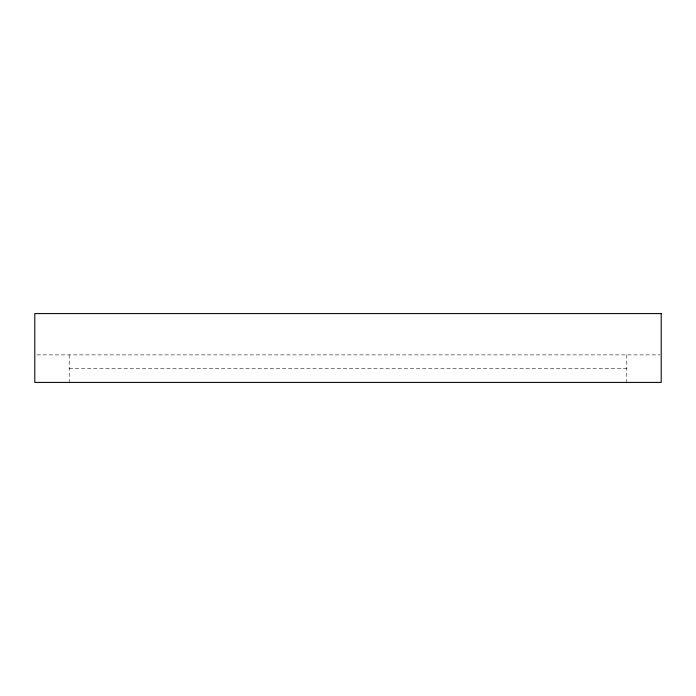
<?xml version="1.0" encoding="UTF-8"?>
<svg xmlns="http://www.w3.org/2000/svg" width="696" height="696" viewBox="0 0 696 696"><rect width="100%" height="100%" fill="white"/><g stroke="black" fill="none" stroke-linecap="round" stroke-linejoin="round"><path stroke-width="0.52" stroke-dasharray="3.48 2.61" d="M36.975 354.882L660.112 354.882M69.217 368.654L626.783 368.654M626.783 354.882L626.783 382.417M69.217 354.882L69.217 382.417"/><path stroke-width="1.04" d="M661.2 313.583L34.8 313.583L34.8 382.417L661.2 382.417L661.2 313.583"/></g></svg>
